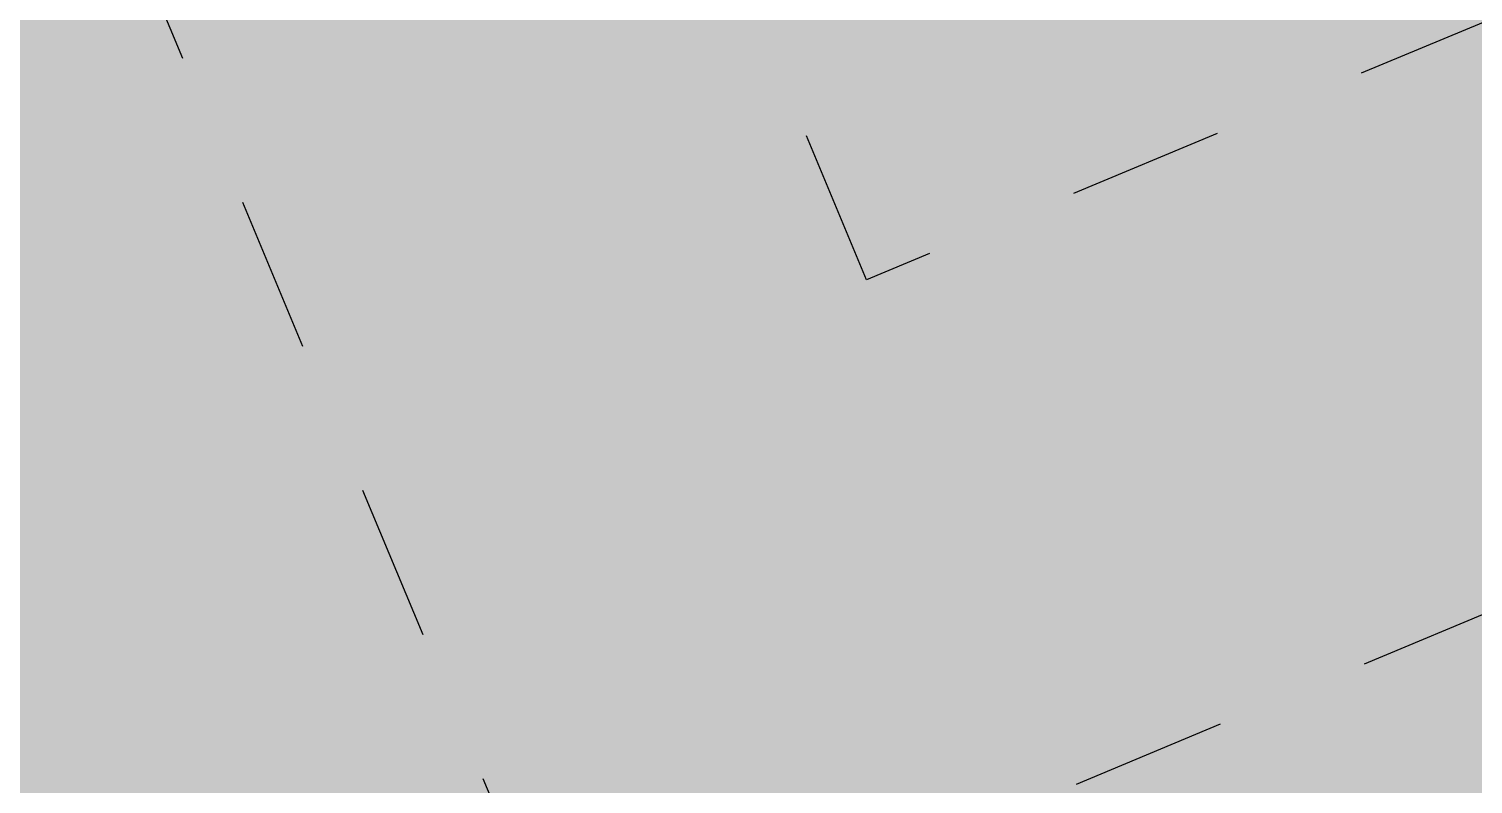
# Model space of a CAD drawing. Header units: metres. Extents: x -154 to 570, y -18 to 184.
# Drawn here: x -51.314 to -50.388, y 7.407 to 7.891 of the extents above; entities that cross this region are included whole.
import ezdxf
from ezdxf.xclip import XClip

# ---------------------------------------------------------------- set-up
doc = ezdxf.new("R2010")
doc.units = ezdxf.units.M
doc.header["$XCLIPFRAME"] = 0
doc.linetypes.add('PUC TORRE A$0$DASHEDX2', pattern=[1.5, 1, -0.5])
doc.layers.add('ARQ-AUX', color=7, linetype='Continuous')
doc.layers.add('PUC TORRE A$0$1', color=232, linetype='PUC TORRE A$0$DASHEDX2')
doc.layers.add('PUC$0$ARQ-FORRO', color=9, linetype='Continuous', lineweight=5)

# ---------------------------------------------------------------- blocks, each defined once
blk = doc.blocks.new('PUC$0$forro area comum')
at = {"layer": 'PUC$0$ARQ-FORRO'}
h = blk.add_hatch(color=256, dxfattribs=at)
h.dxf.hatch_style = 1
h.paths.add_polyline_path([(14.80503, 8.42486), (14.80499, 4.92486), (14.59499, 4.92486), (14.59499, 4.10488), (9.60499, 4.10488), (9.60499, 4.92486), (9.24499, 4.92486), (9.24499, 4.10487), (5.55499, 4.10486), (5.55499, 4.52491), (5.39742, 4.52491), (5.39742, 8.70486), (5.55499, 8.70486), (5.55499, 9.28493), (9.24495, 9.28508), (9.24503, 8.42486)])
blk = doc.blocks.new('PUC')
at = {"layer": 'PUC$0$ARQ-FORRO'}
blk.add_blockref('PUC$0$forro area comum', (0, 0), dxfattribs=at)
blk = doc.blocks.new('PUC TORRE A$0$est-lo-08-6sa-r00')
at = {"layer": 'PUC TORRE A$0$1'}
for points in [[(-722.047935, -1137.898723), (-947.570685, -1232.024031)], [(-934.08993, -1264.323709), (-725.527401, -1177.277006)], [(-947.570685, -1232.024031), (-965.511702, -1189.037616)], [(-995.278257, -1208.587723), (-969.307784, -1270.812543)]]:
    blk.add_lwpolyline(points, dxfattribs=at)
blk = doc.blocks.new('PUC TORRE A')
at = {"linetype": 'Continuous', "xscale": 0.01, "yscale": 0.01, "zscale": 0.01, "rotation": 337.346050855639}
blk.add_blockref('PUC TORRE A$0$est-lo-08-6sa-r00', (0, 0), dxfattribs=at)
at = {"rotation": 180}
blk.add_blockref('PUC', (0, 0), dxfattribs=at)

msp = doc.modelspace()

# ---------------------------------------------------------------- block references
at = {"layer": 'ARQ-AUX'}
ref = msp.add_blockref('PUC TORRE A', (-41.3011, 20.0503), dxfattribs=dict(at, rotation=22.65399974700688))
XClip(ref).set_block_clipping_path([(-39.4887443389, 9.0876903958), (22.5684148774, 6.6865170025), (22.1624403813, -11.147022554), (-39.3438260633, -13.5584077345)])

doc.saveas('drawing.dxf')
